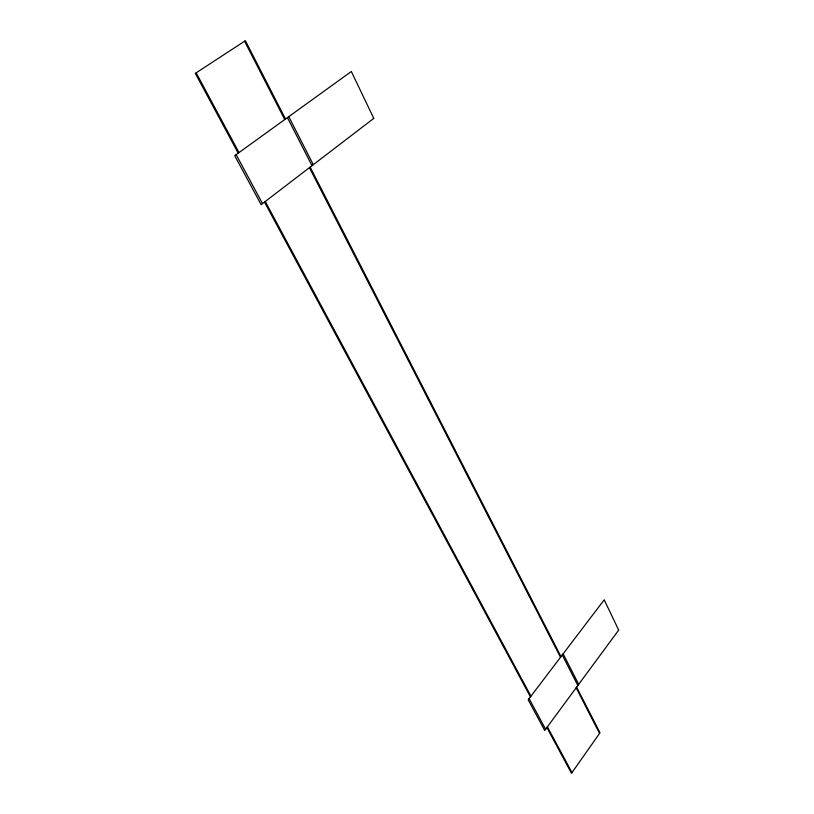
<?xml version="1.0" encoding="UTF-8"?>
<svg xmlns="http://www.w3.org/2000/svg" width="814" height="814" viewBox="0 0 814 814"><rect width="100%" height="100%" fill="white"/><g stroke="black" fill="none" stroke-linecap="round" stroke-linejoin="round"><path stroke-width="1.22" d="M236.152 154.64L262.515 203.592M529.11 698.605L545.614 729.252M196.174 72.822L239.011 152.574M265.272 201.485L530.952 696.194M547.405 726.831L571.988 772.608M238.197 153.164L195.319 73.382L245.38 40.7L285.511 119.017M264.489 202.076L530.433 696.876M546.896 727.523L571.499 773.3L600.01 732.773L576.627 687.158M310.154 167.104L560.999 656.654M244.566 41.229L284.747 119.566M309.412 167.674L560.51 657.305M576.149 687.81L599.542 733.434M288.777 116.656L313.309 164.693M563.125 653.856L578.703 684.34M287.434 117.633L312.006 165.69M562.25 655.005L577.848 685.5M618.681 630.077L544.719 730.473L528.184 699.826L604.202 599.816L618.681 630.077M373.768 118.376L261.121 204.66L234.707 155.678L351.333 71.5L373.768 118.376"/></g></svg>
